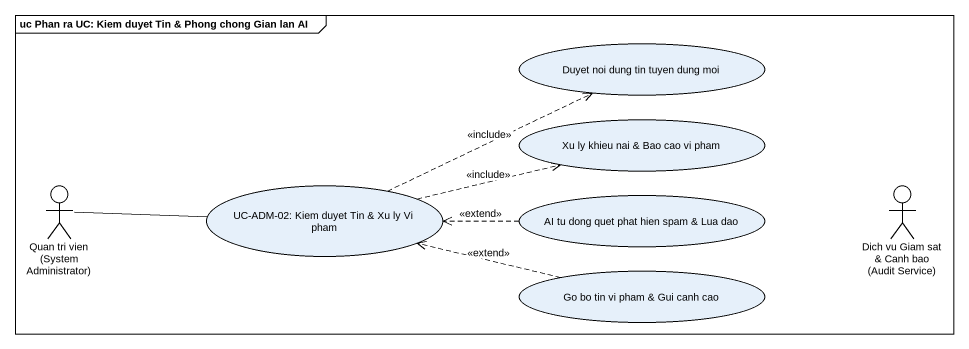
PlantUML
@startuml
mainframe uc Phan ra UC: Kiem duyet Tin & Phong chong Gian lan AI
usecase "Duyet noi dung tin tuyen dung moi" as Duyet_noi_dung_tin_tuyen
usecase "Xu ly khieu nai & Bao cao vi pham" as Xu_ly_khieu_nai_Bao_cao_vi
actor "Quan tri vien (System Administrator)" as Quan_tri_vien_System
usecase "UC-ADM-02: Kiem duyet Tin & Xu ly Vi pham" as UC_ADM_02_Kiem_duyet_Tin_Xu
actor "Dich vu Giam sat & Canh bao (Audit Service)" as Dich_vu_Giam_sat_Canh_bao
usecase "AI tu dong quet phat hien spam & Lua dao" as AI_tu_dong_quet_phat_hien
usecase "Go bo tin vi pham & Gui canh cao" as Go_bo_tin_vi_pham_Gui_canh
Quan_tri_vien_System -right- UC_ADM_02_Kiem_duyet_Tin_Xu
UC_ADM_02_Kiem_duyet_Tin_Xu .right.> Duyet_noi_dung_tin_tuyen : <<include>>
UC_ADM_02_Kiem_duyet_Tin_Xu .right.> Xu_ly_khieu_nai_Bao_cao_vi : <<include>>
AI_tu_dong_quet_phat_hien .left.> UC_ADM_02_Kiem_duyet_Tin_Xu : <<extend>>
Go_bo_tin_vi_pham_Gui_canh .left.> UC_ADM_02_Kiem_duyet_Tin_Xu : <<extend>>
@enduml
